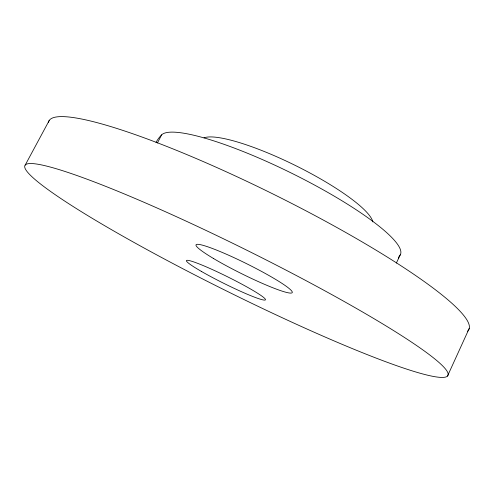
<?xml version="1.0" encoding="UTF-8"?>
<svg xmlns="http://www.w3.org/2000/svg" width="494" height="494" viewBox="0 0 494 494"><rect width="100%" height="100%" fill="white"/><g stroke="black" fill="none" stroke-linecap="round" stroke-linejoin="round"><path stroke-width="0.74" d="M447.508 376.058A236.12 22.761 26.4 0 0 145.434 202.911A236.12 22.761 26.4 0 0 116.368 232.476A236.12 22.761 26.4 0 0 447.508 376.058L469.288 328.282M398.343 258.084L399.306 256.04A133.652 24.793 26.3 0 0 299.234 177.025A133.652 24.793 26.3 0 0 161.649 134.85A2372.75 256.053 18.4 0 0 156.042 142.42M396.355 263.086L400.245 254.836M157.419 143.001L161.649 134.85M25.182 165.119L49.27 120.406M204.022 137.863A95.608 19.186 26.3 0 1 296.338 165.953A95.608 19.186 26.3 0 1 372.797 221.868M48.418 122.549A234.434 34.284 26.4 0 1 275.936 195.463A234.434 34.284 26.4 0 1 467.485 331.233M201.62 271.546A44.077 3.767 26.4 0 0 265.062 300.056A44.077 3.767 26.4 0 0 211.129 269.014A44.077 3.767 26.4 0 0 201.62 271.546M213.445 258.467A53.667 5.582 26.4 0 0 291.676 292.979A53.667 5.582 26.4 0 0 227.53 254.725A53.667 5.582 26.4 0 0 213.445 258.467"/></g></svg>
